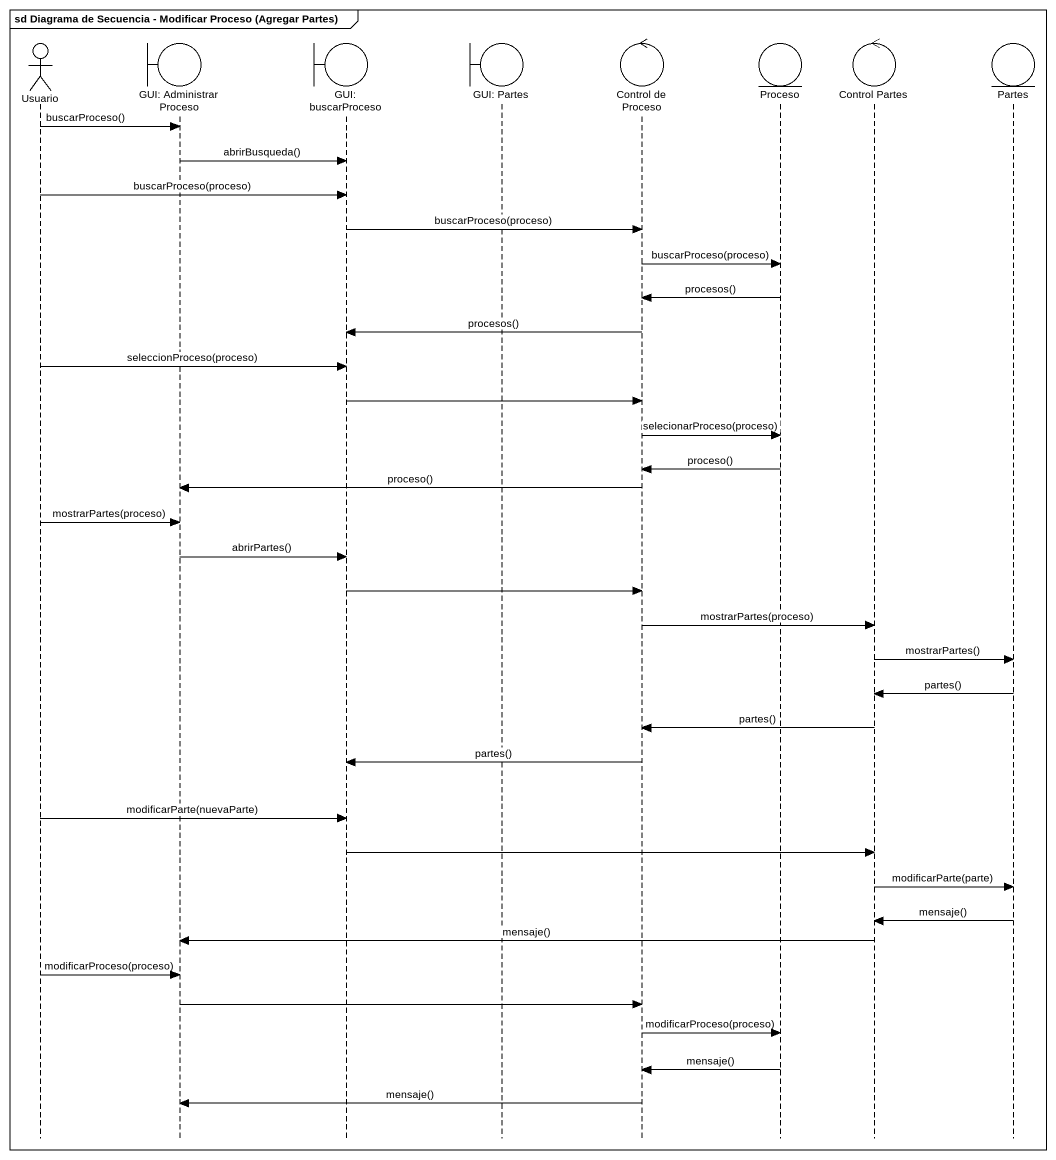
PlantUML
@startuml
mainframe sd Diagrama de Secuencia - Modificar Proceso (Agregar Partes)
hide footbox
actor Usuario
boundary "GUI: Administrar Proceso" as GUI_Administrar_Proceso
boundary "GUI: buscarProceso" as GUI_buscarProceso
boundary "GUI: Partes" as GUI_Partes
control "Control de Proceso" as Control_de_Proceso
entity Proceso
control "Control Partes" as Control_Partes
entity Partes

Usuario -> GUI_Administrar_Proceso : buscarProceso()
GUI_Administrar_Proceso -> GUI_buscarProceso : abrirBusqueda()
Usuario -> GUI_buscarProceso : buscarProceso(proceso)
GUI_buscarProceso -> Control_de_Proceso : buscarProceso(proceso)
Control_de_Proceso -> Proceso : buscarProceso(proceso)
Proceso -> Control_de_Proceso : procesos()
Control_de_Proceso -> GUI_buscarProceso : procesos()
Usuario -> GUI_buscarProceso : seleccionProceso(proceso)
GUI_buscarProceso -> Control_de_Proceso
Control_de_Proceso -> Proceso : selecionarProceso(proceso)
Proceso -> Control_de_Proceso : proceso()
Control_de_Proceso -> GUI_Administrar_Proceso : proceso()
Usuario -> GUI_Administrar_Proceso : mostrarPartes(proceso)
GUI_Administrar_Proceso -> GUI_buscarProceso : abrirPartes()
GUI_buscarProceso -> Control_de_Proceso
Control_de_Proceso -> Control_Partes : mostrarPartes(proceso)
Control_Partes -> Partes : mostrarPartes()
Partes -> Control_Partes : partes()
Control_Partes -> Control_de_Proceso : partes()
Control_de_Proceso -> GUI_buscarProceso : partes()
Usuario -> GUI_buscarProceso : modificarParte(nuevaParte)
GUI_buscarProceso -> Control_Partes
Control_Partes -> Partes : modificarParte(parte)
Partes -> Control_Partes : mensaje()
Control_Partes -> GUI_Administrar_Proceso : mensaje()
Usuario -> GUI_Administrar_Proceso : modificarProceso(proceso)
GUI_Administrar_Proceso -> Control_de_Proceso
Control_de_Proceso -> Proceso : modificarProceso(proceso)
Proceso -> Control_de_Proceso : mensaje()
Control_de_Proceso -> GUI_Administrar_Proceso : mensaje()
@enduml
